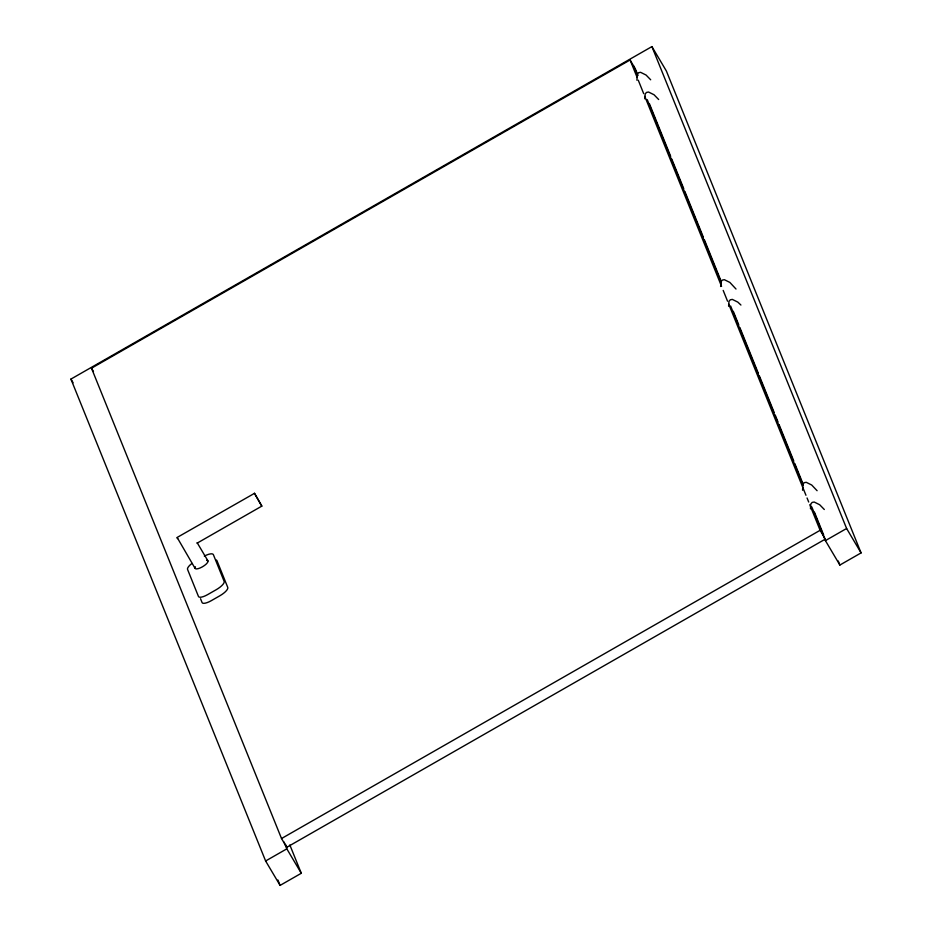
<?xml version="1.0" encoding="UTF-8"?>
<svg xmlns="http://www.w3.org/2000/svg" width="932" height="932" viewBox="0 0 932 932"><rect width="100%" height="100%" fill="white"/><g stroke="black" fill="none" stroke-linecap="round" stroke-linejoin="round"><path stroke-width="1.4" d="M195.068 568.357L177.138 537.461L254.541 493.308L261.822 506.123L197.071 543.181M289.84 844.951L301.292 873.272L280.089 885.4L265.62 860.982L70.925 379.091L651.911 46.6L666.38 71.018L861.075 552.909L839.872 565.048L825.414 540.618L811.795 506.915M809.768 504.701L820.113 530.308L825.333 539.104L286.741 847.328L281.522 838.532L91.499 368.198L630.09 59.974L635.298 68.77L638.024 75.504M281.522 838.532L820.113 530.308M265.62 860.982L286.823 848.842L284.097 842.109M825.414 540.618L846.606 528.491L651.911 46.6M261.822 506.123L254.401 493.249M740.917 305.032L737.818 302.119L732.331 299.405L730.315 299.789L728.987 301.316L728.603 306.197M177.057 537.95L177.651 538.603M650.687 79.791L646.062 75.038L640.575 72.323L638.571 72.696L637.243 74.234L636.929 80.257M658.656 99.514L654.031 94.749L648.544 92.035L646.528 92.408L645.2 93.946L644.816 98.827M736 289.025L729.849 282.408L724.362 279.693L722.358 280.078L721.03 281.604L720.634 286.485M817.096 490.71L811.714 485.024L806.227 482.31L804.211 482.683L802.883 484.221L802.58 490.244M824.307 509.501L819.671 504.736L814.195 502.022L812.18 502.406L810.852 503.932L810.467 508.814M846.606 528.491L861.075 552.909M197.153 542.68L207.964 560.924M91.499 368.198L93.456 371.495M70.925 379.091L73.092 382.749M286.823 848.842L301.292 873.272M838.241 561.006L839.872 565.048M649.453 103.801L670.691 156.366M671.774 159.057L683.762 188.707M684.845 191.41L703.357 237.229M704.452 239.92L720.786 280.357M733.309 311.346L738.75 324.825M739.845 327.516L758.357 373.348M759.44 376.039L774.143 412.422M775.238 415.124L777.952 421.858M779.047 424.549L793.749 460.944M794.833 463.635L803 483.848M814.44 512.157L823.69 535.061M633.632 65.962L637.453 75.399M647.251 99.666L721.345 283.06M730.606 305.987L803.069 485.339M630.09 59.974L637.162 77.496M638.257 80.187L643.697 93.666M644.793 96.357L721.566 286.38M723.197 290.423L727.554 301.211M728.638 303.902L805.959 495.276M807.054 497.968L808.685 502.01M200.531 598.728L202.093 602.596A9.215 2.889 -30.6 0 0 211.18 600.732L219.824 595.793A10.601 3.332 -30.6 0 0 227.757 587.416L216.97 560.726A10.38 3.262 -30.6 0 0 215.816 559.946M285.646 844.637L286.741 847.328M277.911 880.006L280.089 885.4M206.624 560.353A7.444 2.342 -30.6 0 1 202.465 566.796A7.444 2.342 -30.6 0 1 195.452 566.784M204.329 556.089A10.38 3.262 -30.6 0 1 213.37 554.645L224.146 581.335A10.601 3.332 -30.6 0 1 216.224 589.711L207.58 594.651A9.215 2.889 -30.6 0 1 198.493 596.515L187.553 569.417A10.38 3.262 -30.6 0 1 191.957 563.429"/></g></svg>
